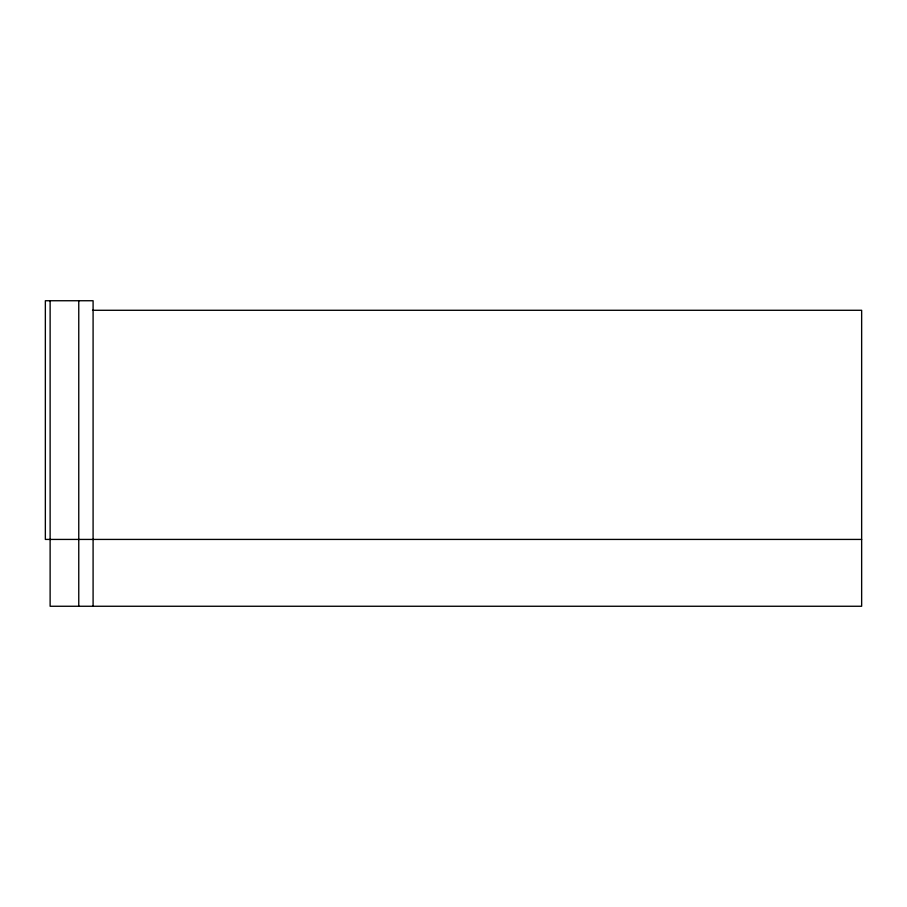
<?xml version="1.0" encoding="UTF-8"?>
<svg xmlns="http://www.w3.org/2000/svg" width="907" height="907" viewBox="0 0 907 907"><rect width="100%" height="100%" fill="white"/><g stroke="black" fill="none" stroke-linecap="round" stroke-linejoin="round"><path stroke-width="1.36" d="M92.537 310.285L861.65 310.285L861.65 606.261L50.123 606.261L50.123 300.739M861.65 539.427L45.35 539.427L45.35 300.739L93.092 300.739L93.092 606.261M78.762 300.739L78.762 606.261"/></g></svg>
